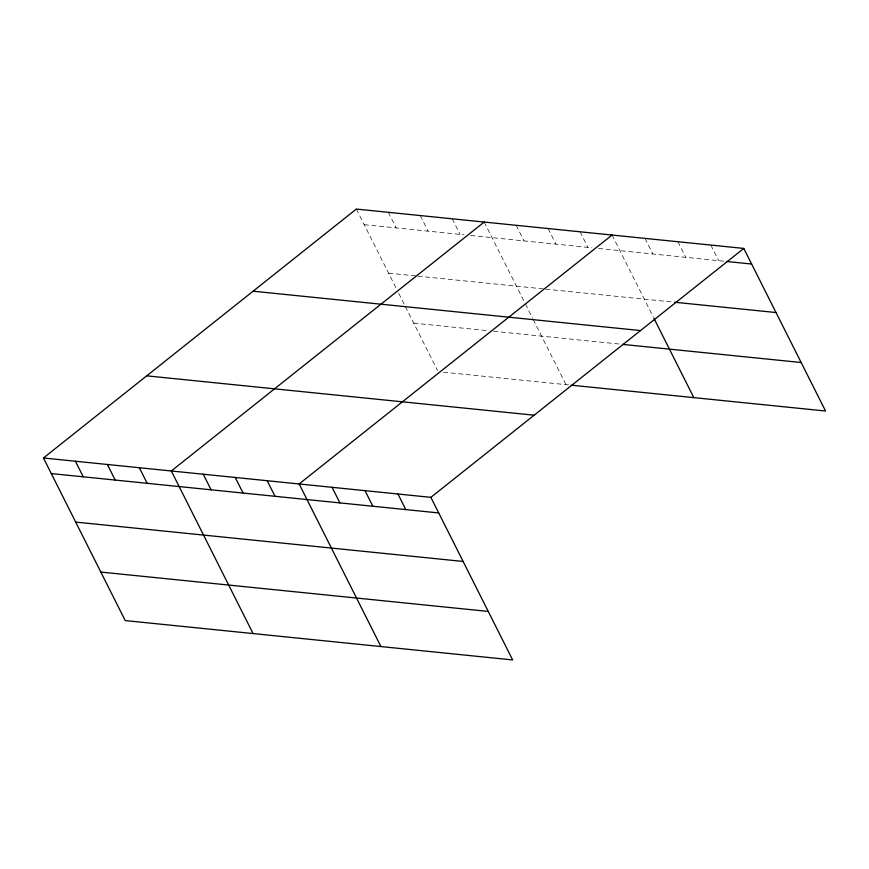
<?xml version="1.0" encoding="UTF-8"?>
<svg xmlns="http://www.w3.org/2000/svg" width="869" height="869" viewBox="0 0 869 869"><rect width="100%" height="100%" fill="white"/><g stroke="black" fill="none" stroke-linecap="round" stroke-linejoin="round"><path stroke-width="0.65" stroke-dasharray="4.34 3.26" d="M364.198 224.658L464.079 234.804M470.737 235.488L591.93 247.795M598.589 248.469L723.953 261.211M388.595 273.17L416.555 276.005M417.891 276.146L544.407 288.997M545.743 289.138L671.954 301.956M413.731 323.149L488.302 330.72M493.635 331.263L620.151 344.124M443.451 372.193L568.641 384.913M710.842 245.08L718.685 260.678M677.907 241.734L685.76 257.333M644.983 238.388L652.825 253.987M612.048 235.043L653.271 317M580.09 231.795L587.933 247.393M548.122 228.547L555.964 244.146M516.164 225.299L524.007 240.898M484.196 222.051L524.822 302.814M525.419 304.009L532.599 318.282M533.197 319.477L565.98 384.641M452.238 218.803L460.081 234.402M420.27 215.555L428.113 231.154M388.313 212.308L396.155 227.906M356.344 209.06L396.373 288.638M398.762 293.396L404.748 305.301M405.345 306.485L437.52 370.444"/><path stroke-width="1.3" d="M43.45 457.985L430.872 497.35L512.656 659.94L125.223 620.575L43.45 457.985L356.344 209.06L743.777 248.425L825.55 411.015L571.302 385.184M484.196 222.051L171.302 470.976L253.075 633.566M612.048 235.043L299.153 483.957L380.926 646.558M430.872 497.35L743.777 248.425M726.593 261.482L751.62 264.024M674.583 302.227L776.017 312.536M253.096 291.202L640.518 330.568M622.812 344.396L801.153 362.514M146.709 375.842L534.131 415.197M51.293 473.572L438.715 512.938M75.69 522.084L463.112 561.45M100.826 572.063L488.259 611.428M653.868 318.184L693.82 397.633M397.948 493.994L405.79 509.592M365.013 490.648L372.855 506.247M332.077 487.303L339.931 502.901M267.185 480.709L275.028 496.308M235.227 477.461L243.07 493.06M203.259 474.213L211.102 489.812M139.333 467.728L147.187 483.316M107.376 464.481L115.219 480.068M75.407 461.233L83.261 476.82"/></g></svg>
